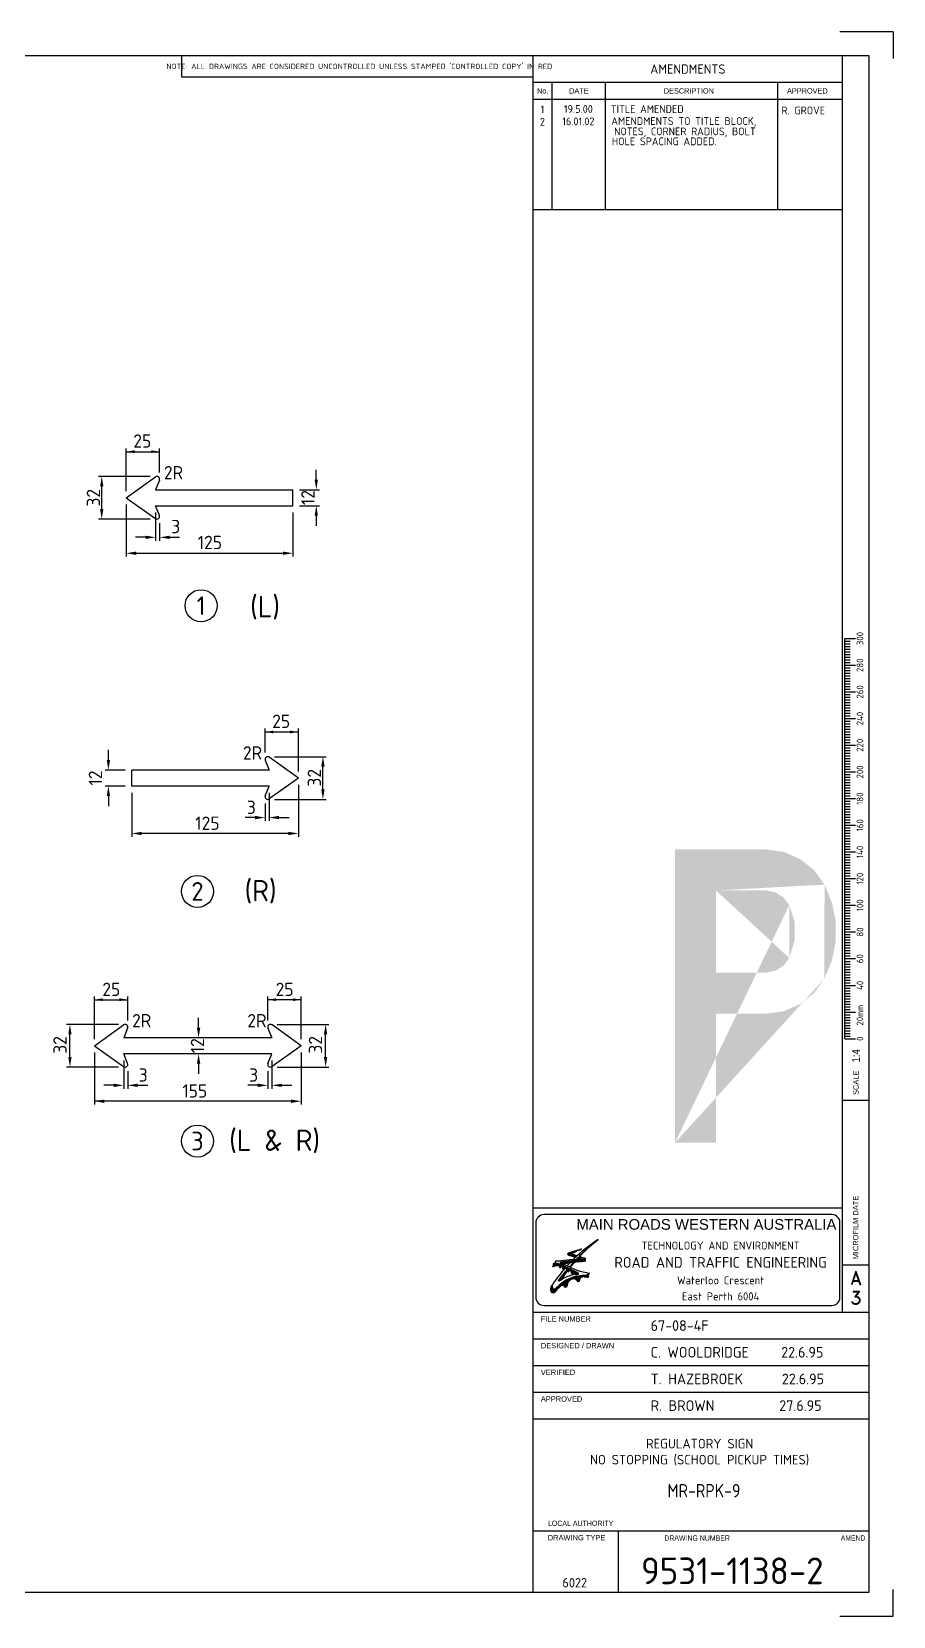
# Model space of a CAD drawing. Extents: x 0 to 1038, y -1303 to 297.
# Drawn here: x 258.5 to 420, y 0 to 297 of the extents above; entities that cross this region are included whole.
import ezdxf
from ezdxf.enums import TextEntityAlignment as Align

# ---------------------------------------------------------------- set-up
doc = ezdxf.new("R2010")
doc.units = 0
doc.linetypes.add('CENTERX2', pattern=[101.6, 63.5, -12.7, 12.7, -12.7])
doc.layers.get('0').update_dxf_attribs({"linetype": 'CONTINUOUS'})
for name, color, linetype in [('GREEN', 84, 'CONTINUOUS'), ('L18', 4, 'CONTINUOUS'), ('L25', 1, 'CONTINUOUS'), ('L35', 3, 'CONTINUOUS'), ('T25', 1, 'CONTINUOUS'), ('T35', 3, 'CONTINUOUS'), ('T50', 7, 'CONTINUOUS'), ('TBLK18', 4, 'CONTINUOUS'), ('TBLK25', 1, 'CONTINUOUS'), ('TBLK35', 3, 'CONTINUOUS'), ('TBLK50', 7, 'CONTINUOUS')]:
    doc.layers.add(name, color=color, linetype=linetype)
doc.styles.add('HELV', font='helv')
doc.styles.add('HELVL', font='helvl', dxfattribs={"width": 0.8})
doc.styles.add('ISO', font='iso3098b.shx')
doc.styles.add('ROMAND', font='romand')

# ---------------------------------------------------------------- blocks, each defined once
blk = doc.blocks.new('A3BBLK')
at = {"layer": 'TBLK25'}
for p, q in [((420, 297), (410, 297)), ((420, 297), (420, 292)), ((420, 0), (420, 5)), ((410, 0), (420, 0))]:
    blk.add_line(p, q, dxfattribs=at)
at = {"layer": 'TBLK50'}
for p, q in [((415.5, 292.5), (13, 292.5)), ((352.5, 4.5), (352.5, 292.5)), ((415.5, 4.5), (415.5, 292.5)), ((13, 4.5), (415.5, 4.5))]:
    blk.add_line(p, q, dxfattribs=at)
blk = doc.blocks.new('*X3')
at = {"color": 0}
for p, q in [((1636.03, 729.83), (1636.14, 729.83)), ((1636.55, 730.03), (1636.62, 730.03)), ((1637.06, 730.23), (1637.1, 730.23)), ((1637.57, 730.43), (1637.58, 730.43)), ((1639.98, 729.83), (1640, 729.83)), ((1640.2, 730.03), (1640.21, 730.03)), ((1640.42, 730.23), (1640.42, 730.23)), ((1640.64, 730.43), (1640.64, 730.43)), ((1640.85, 730.63), (1640.86, 730.63)), ((1641.07, 730.83), (1641.08, 730.83)), ((1641.29, 731.03), (1641.31, 731.03)), ((1641.51, 731.23), (1641.53, 731.23)), ((1641.73, 731.43), (1641.76, 731.43)), ((1641.96, 731.63), (1641.98, 731.63)), ((1642.18, 731.83), (1642.21, 731.83)), ((1642.41, 732.03), (1642.44, 732.03)), ((1642.64, 732.23), (1642.67, 732.23)), ((1642.87, 732.43), (1642.9, 732.43)), ((1643.1, 732.63), (1643.14, 732.63)), ((1643.34, 732.83), (1643.37, 732.83)), ((1643.57, 733.03), (1643.61, 733.03)), ((1643.81, 733.23), (1643.84, 733.23)), ((1644.05, 733.43), (1644.08, 733.43)), ((1644.29, 733.63), (1644.32, 733.63)), ((1644.53, 733.83), (1644.56, 733.83)), ((1644.77, 734.03), (1644.81, 734.03)), ((1645.02, 734.23), (1645.05, 734.23)), ((1645.27, 734.43), (1645.3, 734.43)), ((1645.52, 734.63), (1645.54, 734.63)), ((1645.77, 734.83), (1645.79, 734.83)), ((1646.02, 735.03), (1646.04, 735.03)), ((1646.28, 735.23), (1646.29, 735.23)), ((1646.54, 735.43), (1646.54, 735.43)), ((1622.49, 722.43), (1625.58, 722.43)), ((1622.6, 722.23), (1626.24, 722.23)), ((1622.61, 721.43), (1623.05, 721.43)), ((1622.66, 722.03), (1626.72, 722.03)), ((1622.66, 721.63), (1623.58, 721.63)), ((1622.68, 721.83), (1627.12, 721.83)), ((1625.9, 721.63), (1627.53, 721.63)), ((1625.9, 721.43), (1626.48, 721.43)), ((1626.31, 723.23), (1630.62, 723.23)), ((1626.37, 723.03), (1629.74, 723.03)), ((1626.7, 721.43), (1627.93, 721.43)), ((1626.83, 722.83), (1628.94, 722.83)), ((1627.28, 722.63), (1628.21, 722.63)), ((1627.64, 723.43), (1631.61, 723.43)), ((1627.74, 722.43), (1627.89, 722.43)), ((1628.99, 722.83), (1629.16, 722.83)), ((1628.99, 722.63), (1629.16, 722.63)), ((1629.23, 723.63), (1632.78, 723.63)), ((1630.1, 723.03), (1630.26, 723.03)), ((1630.1, 722.83), (1630.26, 722.83)), ((1630.29, 727.83), (1630.74, 727.83)), ((1630.33, 728.03), (1630.64, 728.03)), ((1630.38, 727.63), (1631.3, 727.63)), ((1630.69, 728.23), (1630.74, 728.23)), ((1630.83, 723.83), (1634.26, 723.83)), ((1630.85, 727.43), (1631.91, 727.43)), ((1631.21, 723.23), (1631.38, 723.23)), ((1631.21, 723.03), (1631.3, 723.03)), ((1631.45, 727.23), (1632.51, 727.23)), ((1631.71, 728.03), (1631.88, 728.03)), ((1631.76, 721.43), (1632.25, 721.43)), ((1631.93, 728.23), (1632.29, 728.23)), ((1631.93, 721.63), (1632.41, 721.63)), ((1632.04, 727.03), (1633.11, 727.03)), ((1632.11, 721.83), (1632.57, 721.83)), ((1632.29, 722.03), (1632.74, 722.03)), ((1632.42, 724.03), (1636.52, 724.03)), ((1632.44, 728.43), (1632.77, 728.43)), ((1632.47, 722.23), (1632.9, 722.23)), ((1632.64, 726.83), (1633.71, 726.83)), ((1632.65, 722.43), (1633.07, 722.43)), ((1632.83, 722.63), (1633.23, 722.63)), ((1632.96, 728.63), (1633.25, 728.63)), ((1633.01, 722.83), (1633.4, 722.83)), ((1633.2, 723.03), (1633.57, 723.03)), ((1633.24, 726.63), (1634.32, 726.63)), ((1633.38, 723.23), (1633.74, 723.23)), ((1633.47, 728.83), (1633.73, 728.83)), ((1633.57, 723.43), (1633.91, 723.43)), ((1633.75, 723.63), (1634.08, 723.63)), ((1633.83, 726.43), (1634.92, 726.43)), ((1633.98, 729.03), (1634.21, 729.03)), ((1634.02, 724.23), (1639.65, 724.23)), ((1634.43, 726.23), (1634.84, 726.23)), ((1634.49, 729.23), (1634.69, 729.23)), ((1634.58, 723.83), (1634.75, 723.83)), ((1634.58, 723.63), (1634.75, 723.63)), ((1635.01, 729.43), (1635.17, 729.43)), ((1635.08, 725.03), (1635.16, 725.03)), ((1635.27, 725.23), (1635.5, 725.23)), ((1635.46, 725.43), (1635.68, 725.43)), ((1635.52, 729.63), (1635.66, 729.63)), ((1635.61, 724.43), (1639.84, 724.43)), ((1635.66, 725.63), (1635.86, 725.63)), ((1635.71, 723.83), (1635.88, 723.83)), ((1635.85, 725.83), (1636.73, 725.83)), ((1636.05, 726.03), (1636.12, 726.03)), ((1636.27, 725.63), (1637.33, 725.63)), ((1636.65, 726.63), (1636.8, 726.63)), ((1636.85, 726.83), (1636.99, 726.83)), ((1636.85, 724.03), (1637.01, 724.03)), ((1636.85, 723.83), (1637.01, 723.83)), ((1636.88, 725.43), (1637.79, 725.43)), ((1637.05, 727.03), (1637.18, 727.03)), ((1637.2, 724.63), (1639.93, 724.63)), ((1637.25, 727.23), (1637.37, 727.23)), ((1637.46, 727.43), (1637.57, 727.43)), ((1637.66, 727.63), (1637.76, 727.63)), ((1637.87, 727.83), (1637.96, 727.83)), ((1637.98, 724.03), (1638.15, 724.03)), ((1637.98, 723.83), (1638.15, 723.83)), ((1638.07, 728.03), (1638.16, 728.03)), ((1638.28, 728.23), (1638.36, 728.23)), ((1638.49, 728.43), (1638.56, 728.43)), ((1638.7, 728.63), (1638.76, 728.63)), ((1638.8, 724.83), (1639.96, 724.83)), ((1638.91, 728.83), (1638.96, 728.83)), ((1639.12, 729.03), (1639.17, 729.03)), ((1639.34, 729.23), (1639.37, 729.23)), ((1639.55, 729.43), (1639.58, 729.43)), ((1639.61, 725.43), (1639.67, 725.43)), ((1639.61, 725.03), (1639.94, 725.03)), ((1639.68, 725.23), (1639.85, 725.23)), ((1639.77, 729.63), (1639.79, 729.63)), ((1622.34, 721.03), (1622.35, 721.03)), ((1622.51, 721.23), (1622.66, 721.23)), ((1625.46, 713.63), (1625.9, 713.63)), ((1625.6, 713.83), (1626.29, 713.83)), ((1625.75, 714.03), (1626.68, 714.03)), ((1625.9, 721.23), (1626.48, 721.23)), ((1625.9, 721.03), (1626.48, 721.03)), ((1625.9, 714.23), (1627.09, 714.23)), ((1625.95, 720.83), (1626.48, 720.83)), ((1626.05, 714.43), (1627.51, 714.43)), ((1626.2, 714.63), (1627.53, 714.63)), ((1626.35, 714.83), (1627.47, 714.83)), ((1626.45, 720.63), (1626.48, 720.63)), ((1626.5, 715.03), (1627.57, 715.03)), ((1626.65, 715.23), (1627.7, 715.23)), ((1626.81, 715.43), (1627.83, 715.43)), ((1626.96, 715.63), (1627.97, 715.63)), ((1627.11, 721.23), (1628.34, 721.23)), ((1627.12, 715.83), (1628.1, 715.83)), ((1627.27, 716.03), (1628.24, 716.03)), ((1627.43, 716.23), (1628.38, 716.23)), ((1627.52, 721.03), (1628.75, 721.03)), ((1627.53, 720.83), (1629.16, 720.83)), ((1627.53, 720.63), (1628.11, 720.63)), ((1627.53, 720.43), (1628.11, 720.43)), ((1627.53, 720.23), (1628.11, 720.23)), ((1627.59, 716.43), (1628.52, 716.43)), ((1627.68, 720.03), (1628.11, 720.03)), ((1627.74, 716.63), (1628.65, 716.63)), ((1627.9, 716.83), (1628.79, 716.83)), ((1628.06, 717.03), (1628.93, 717.03)), ((1628.09, 719.83), (1628.11, 719.83)), ((1628.11, 712.83), (1630.59, 712.83)), ((1628.22, 717.23), (1629.08, 717.23)), ((1628.34, 720.63), (1629.57, 720.63)), ((1628.38, 717.43), (1629.22, 717.43)), ((1628.42, 713.03), (1630.72, 713.03)), ((1628.54, 717.63), (1629.36, 717.63)), ((1628.71, 717.83), (1629.5, 717.83)), ((1628.74, 713.23), (1630.86, 713.23)), ((1628.75, 720.43), (1629.98, 720.43)), ((1628.87, 718.03), (1629.65, 718.03)), ((1629.03, 718.23), (1629.79, 718.23)), ((1629.08, 713.43), (1631.02, 713.43)), ((1629.16, 720.23), (1630.39, 720.23)), ((1629.2, 718.43), (1629.94, 718.43)), ((1629.36, 718.63), (1630.09, 718.63)), ((1629.44, 713.63), (1631.21, 713.63)), ((1629.53, 718.83), (1630.24, 718.83)), ((1629.57, 720.03), (1630.8, 720.03)), ((1629.69, 719.03), (1630.25, 719.03)), ((1629.81, 713.83), (1631.43, 713.83)), ((1629.86, 719.23), (1630.25, 719.23)), ((1629.98, 719.83), (1631.21, 719.83)), ((1630.03, 719.43), (1630.25, 719.43)), ((1630.19, 714.03), (1631.69, 714.03)), ((1630.2, 719.63), (1630.25, 719.63)), ((1630.34, 719.63), (1631.62, 719.63)), ((1630.34, 719.43), (1632.03, 719.43)), ((1630.34, 719.23), (1630.92, 719.23)), ((1630.34, 719.03), (1630.92, 719.03)), ((1630.34, 718.83), (1630.92, 718.83)), ((1630.54, 718.63), (1630.92, 718.63)), ((1630.6, 714.23), (1632.01, 714.23)), ((1631.04, 714.43), (1632.43, 714.43)), ((1631.21, 719.23), (1632.44, 719.23)), ((1631.39, 720.83), (1631.77, 720.83)), ((1631.4, 721.03), (1631.93, 721.03)), ((1631.5, 714.63), (1632.96, 714.63)), ((1631.58, 721.23), (1632.09, 721.23)), ((1631.6, 719.03), (1632.85, 719.03)), ((1631.95, 718.83), (1633.26, 718.83)), ((1632, 714.83), (1636.95, 714.83)), ((1632.19, 718.63), (1633.67, 718.63)), ((1632.19, 718.43), (1634.08, 718.43)), ((1632.19, 718.23), (1632.77, 718.23)), ((1632.19, 718.03), (1632.77, 718.03)), ((1632.19, 717.83), (1632.77, 717.83)), ((1632.28, 717.63), (1632.77, 717.63)), ((1632.53, 715.03), (1637.05, 715.03)), ((1632.55, 717.43), (1632.77, 717.43)), ((1632.87, 718.23), (1634.48, 718.23)), ((1633.12, 715.23), (1637.19, 715.23)), ((1633.14, 718.03), (1634.89, 718.03)), ((1633.39, 717.83), (1635.3, 717.83)), ((1633.62, 717.63), (1635.71, 717.63)), ((1633.77, 715.43), (1637.39, 715.43)), ((1633.85, 717.43), (1636.12, 717.43)), ((1634.06, 717.23), (1636.13, 717.23)), ((1634.18, 714.63), (1636.88, 714.63)), ((1634.26, 717.03), (1635.21, 717.03)), ((1634.51, 715.63), (1637.68, 715.63)), ((1634.63, 714.43), (1636.83, 714.43)), ((1634.91, 714.23), (1636.81, 714.23)), ((1635.12, 714.03), (1636.81, 714.03)), ((1635.28, 713.83), (1636.81, 713.83)), ((1635.38, 715.83), (1638.39, 715.83)), ((1635.4, 713.63), (1636.77, 713.63)), ((1635.49, 713.43), (1636.32, 713.43)), ((1635.56, 713.23), (1635.87, 713.23)), ((1636.5, 716.03), (1641.35, 716.03)), ((1638.42, 716.23), (1641.35, 716.23)), ((1639.15, 715.83), (1641.37, 715.83)), ((1640.58, 716.43), (1641.37, 716.43)), ((1640.74, 715.63), (1641.41, 715.63)), ((1640.82, 716.63), (1641.41, 716.63)), ((1641.06, 716.83), (1641.47, 716.83)), ((1641.3, 717.03), (1641.56, 717.03)), ((1641.54, 717.23), (1641.67, 717.23)), ((1641.78, 717.43), (1641.82, 717.43)), ((1621.11, 708.63), (1624.43, 708.63)), ((1621.12, 708.83), (1624.6, 708.83)), ((1621.12, 708.43), (1624.26, 708.43)), ((1621.14, 709.03), (1624.77, 709.03)), ((1621.15, 708.23), (1624.1, 708.23)), ((1621.17, 709.23), (1622.53, 709.23)), ((1621.21, 709.43), (1622.27, 709.43)), ((1621.21, 708.03), (1623.94, 708.03)), ((1621.25, 709.63), (1622.13, 709.63)), ((1621.31, 709.83), (1622.05, 709.83)), ((1621.32, 707.83), (1623.77, 707.83)), ((1621.37, 710.03), (1622, 710.03)), ((1621.45, 710.23), (1621.97, 710.23)), ((1621.49, 707.63), (1623.54, 707.63)), ((1621.54, 710.43), (1621.96, 710.43)), ((1621.64, 710.63), (1621.96, 710.63)), ((1621.75, 710.83), (1621.99, 710.83)), ((1621.75, 707.43), (1623.2, 707.43)), ((1621.88, 711.03), (1622.04, 711.03)), ((1622.03, 711.23), (1622.1, 711.23)), ((1622.18, 711.43), (1622.2, 711.43)), ((1622.32, 711.63), (1622.32, 711.63)), ((1623.81, 709.23), (1624.95, 709.23)), ((1624.09, 709.43), (1625.13, 709.43)), ((1624.29, 709.63), (1625.32, 709.63)), ((1624.48, 709.83), (1625.52, 709.83)), ((1624.67, 710.03), (1625.72, 710.03)), ((1624.87, 710.23), (1625.92, 710.23)), ((1625.08, 710.43), (1626.13, 710.43)), ((1625.29, 710.63), (1626.35, 710.63)), ((1625.51, 710.83), (1626.58, 710.83)), ((1625.74, 711.03), (1626.82, 711.03)), ((1625.97, 711.23), (1627.33, 711.23)), ((1626.21, 711.43), (1630.12, 711.43)), ((1626.45, 711.63), (1630.15, 711.63)), ((1626.71, 711.83), (1630.2, 711.83)), ((1626.97, 712.03), (1630.25, 712.03)), ((1627.24, 712.23), (1630.32, 712.23)), ((1627.52, 712.43), (1630.39, 712.43)), ((1627.7, 711.23), (1630.1, 711.23)), ((1627.81, 712.63), (1630.49, 712.63)), ((1628.22, 711.03), (1630.1, 711.03)), ((1628.45, 710.83), (1630.1, 710.83)), ((1628.59, 710.63), (1629.96, 710.63)), ((1628.69, 710.43), (1629.5, 710.43)), ((1628.74, 710.23), (1629.05, 710.23))]:
    blk.add_line(p, q, dxfattribs=at)
blk = doc.blocks.new('A3_IN_VTBLK')
at = {"layer": 'TBLK18'}
for p, q in [((359.14, 68.1), (361.54, 68.87)), ((356.46, 66.13), (356.22, 66.06)), ((357.22, 66.55), (356.6, 66.58)), ((357.76, 66.6), (357.35, 66.55)), ((357.58, 66.27), (358.15, 66.02)), ((362.14, 66.92), (357.6, 66.35)), ((359.92, 66.87), (357.76, 66.6)), ((358.15, 66.02), (358.8, 65.73)), ((358.51, 66.2), (358.51, 66.08)), ((358.51, 66.08), (358.57, 66.09)), ((358.57, 66.09), (358.57, 66.21)), ((358.89, 66.29), (358.89, 66.17)), ((358.95, 66.19), (358.95, 66.31)), ((359.14, 68.1), (359.04, 68.07)), ((359.04, 67.84), (360.51, 67.35)), ((360.62, 67.44), (359.14, 67.93)), ((359.23, 68.12), (359.23, 68.12)), ((359.28, 66.38), (359.28, 66.26)), ((359.34, 66.27), (359.34, 66.39)), ((359.45, 66.41), (359.58, 66.43)), ((359.92, 66.87), (360.03, 66.89)), ((360.03, 66.89), (360.63, 66.96)), ((360.22, 66.53), (360.35, 66.55)), ((360.46, 66.56), (360.46, 66.44)), ((360.52, 66.45), (360.52, 66.56)), ((360.73, 66.97), (361.41, 67.06)), ((360.86, 66.6), (360.86, 66.48)), ((360.92, 66.48), (360.92, 66.6)), ((361.18, 67.46), (362.16, 67.15)), ((361.26, 66.62), (361.26, 66.5)), ((361.31, 66.51), (361.31, 66.62)), ((361.65, 66.63), (361.65, 66.52)), ((361.71, 66.52), (361.71, 66.64)), ((356.17, 62.28), (356.1, 62.17))]:
    blk.add_line(p, q, dxfattribs=at)
at = {"layer": 'TBLK18', "color": 1}
for p, q in [((357.42, 65.8), (357.42, 65.5)), ((357.63, 65.42), (357.63, 65.74)), ((357.63, 65.42), (357.85, 65.64)), ((357.78, 65.67), (357.99, 65.56)), ((360.99, 64.31), (357.81, 65.87)), ((357.99, 65.56), (357.99, 65.24)), ((358.2, 65.46), (358.98, 65.08)), ((358.2, 65.14), (358.2, 65.46)), ((358.2, 65.14), (358.41, 65.36)), ((358.52, 65.3), (358.44, 65.34)), ((358.8, 65.73), (358.88, 65.7)), ((358.88, 65.7), (359.31, 65.51)), ((359.31, 65.51), (359.44, 65.45)), ((359.44, 65.45), (360.14, 65.15)), ((357.99, 65.24), (358.2, 65.14)), ((358.98, 65.08), (358.98, 64.76)), ((358.98, 64.76), (359.18, 64.66)), ((359.18, 64.98), (359.35, 64.9)), ((359.18, 64.66), (359.18, 64.98)), ((359.18, 64.66), (359.4, 64.88)), ((359.63, 64.74), (359.63, 64.4)), ((359.71, 63.26), (359.82, 63.3)), ((359.83, 64.24), (359.83, 64.61)), ((359.83, 64.24), (360.04, 64.45)), ((360.14, 65.15), (361.01, 64.78)), ((360.82, 62.79), (361.24, 62.98)), ((360.82, 62.79), (360.82, 62.8)), ((361.24, 62.98), (361.24, 63.16)), ((361.54, 64.62), (362.21, 64.48)), ((362.21, 64.48), (363.03, 64.34)), ((363.03, 64.34), (362.49, 63.89)), ((362.49, 63.89), (362.87, 63.61)), ((358.43, 61.74), (358.9, 61.95))]:
    blk.add_line(p, q, dxfattribs=at)
at = {"layer": 'TBLK18'}
blk.add_lwpolyline([(359.53, 67.99), (359.47, 68.01, -0.656152), (359.46, 68.06), (361.54, 68.87), (359.53, 68.03, 0.705507), (359.53, 67.99, 0.705507)], format="xyb", dxfattribs=at)
for points in [[(364.7, 70.64, 0.029777), (361.14, 67.48), (361.18, 67.46, -0.039795)], [(360.73, 66.97), (360.63, 66.96, -0.003144), (360.98, 67.32), (361.56, 67.13, -1.035463), (361.55, 67.07), (361.41, 67.06), (360.95, 67.21, 0.002708)]]:
    blk.add_lwpolyline(points, format="xyb", close=True, dxfattribs=at)
blk.add_lwpolyline([(359.53, 67.99), (360.78, 67.59)], dxfattribs=at)
at = {"layer": 'TBLK18', "color": 1}
blk.add_lwpolyline([(358.1, 63.31, 0.016763), (357.33, 62.93, -0.801535), (357.28, 62.99, -0.016783), (358.95, 65.1), (358.95, 64.8, 0.014021), (357.99, 63.43, 0.753514)], format="xyb", close=True, dxfattribs=at)
at = {"layer": 'TBLK18'}
for centre, radius, start, end in [((381.57, 44.92), 30.76, 123.2655, 132.5321), ((355.92, 65.84), 0.376, 304.533, 36.3406), ((356.93, 61.07), 5.04, 91.3059, 97.9881), ((356.35, 66.54), 0.427, 285.3147, 293.8768), ((356.35, 66.54), 0.427, 293.8768, 310.1577), ((356.53, 66.22), 0.361, 78.6893, 79.0743), ((356.54, 66.42), 0.168, 6.2219, 70.3805), ((356.43, 66.45), 0.303, 310.1577, 329.0642), ((356.51, 66.4), 0.21, 329.0642, 353.4443), ((356.6, 66.39), 0.115, 353.4443, 23.8768), ((356.85, 64.09), 2.02, 61.535, 92.6416), ((357.26, 67.27), 0.727, 267.1716, 277.3645), ((357.6, 66.31), 0.0436, 97.1496, 246.3427), ((358.16, 66.06), 0.0436, 106.1619, 246.3427), ((361.92, 53.09), 13.54, 104.606, 106.1619), ((361.92, 53.09), 13.54, 102.922, 104.3518), ((381.57, 44.92), 30.76, 135.6297, 137.5175), ((361.92, 53.09), 13.43, 102.7813, 103.036), ((361.92, 53.09), 13.54, 101.2382, 102.6696), ((359.08, 67.95), 0.116, 107.7741, 251.6339), ((359.17, 68.02), 0.0873, 107.7741, 251.6339), ((361.92, 53.09), 13.43, 101.0838, 101.3369), ((389.49, 39.18), 40.05, 136.9449, 138.906), ((361.92, 53.09), 13.54, 100.5243, 100.9874), ((382.89, 46.98), 29.85, 139.0463, 141.7717), ((361.92, 53.09), 13.54, 97.2048, 99.9556), ((381.57, 44.92), 30.76, 133.1932, 134.4375), ((361.92, 53.09), 13.54, 96.1874, 96.6686), ((361.92, 53.09), 13.43, 95.9915, 96.2413), ((381.57, 44.92), 30.76, 132.936, 133.1932), ((361.92, 53.09), 13.54, 94.504, 95.9399), ((361.92, 53.09), 13.43, 94.2941, 94.5432), ((361.92, 53.09), 13.54, 92.8208, 94.2572), ((361.92, 53.09), 13.43, 92.5967, 92.8452), ((361.92, 53.09), 13.54, 91.1376, 92.5743), ((361.92, 53.09), 13.43, 90.8991, 91.1475), ((361.92, 53.09), 13.54, 89.3315, 90.8914), ((362.08, 66.9), 0.262, 269.3315, 72.3102), ((362.13, 67.04), 0.116, 277.1221, 73.4601)]:
    blk.add_arc(centre, radius, start, end, dxfattribs=at)
at = {"layer": 'TBLK18', "color": 1}
for centre, radius, start, end in [((357.07, 64.3), 1.54, 76.5648, 127.1666), ((357.07, 64.3), 1.25, 63.3138, 73.3617), ((357.07, 64.3), 1.54, 62.4129, 68.6309), ((381.57, 44.92), 30.76, 138.5176, 145.6575), ((362.23, 56.52), 7.38, 88.041, 137.1729), ((363.37, 51.77), 12.69, 103.4743, 114.5468), ((360.2, 62.04), 1.31, 111.828, 184.1285), ((357.56, 61.42), 3.92, 58.1205, 62.8179), ((359.98, 62.31), 0.966, 29.6609, 113.1292), ((357.56, 61.42), 3.63, 51.193, 55.2135), ((360.11, 62.63), 0.727, 12.9802, 113.4725), ((357.56, 61.42), 3.92, 43.2503, 54.5397), ((363.37, 51.77), 12.69, 100.8223, 103.474), ((360.98, 64.27), 0.0436, 280.8223, 63.9633), ((362.13, 67.47), 2.91, 247.2562, 258.1765), ((361.83, 63.16), 0.582, 92.3612, 180), ((361.93, 60.43), 3.32, 73.4161, 92.1882), ((363.54, 63.85), 0.708, 136.3055, 200.0702), ((357.31, 61.19), 1.56, 140.9414, 180.2006), ((356.19, 61.19), 0.436, 180.2006, 263.2509), ((356.77, 61.86), 0.727, 145.6575, 202.0824), ((356.37, 61.7), 0.291, 202.0824, 237.3085), ((356.21, 61.4), 0.655, 263.2509, 321.6521), ((356.47, 61.86), 0.48, 237.3085, 317.1729), ((362.36, 56.65), 7.12, 130.8439, 142.3441), ((357.93, 61.48), 0.559, 27.2487, 133.7365), ((357.99, 61.7), 0.436, 4.8804, 130.8439)]:
    blk.add_arc(centre, radius, start, end, dxfattribs=at)
at = {"layer": 'TBLK35'}
for p, q in [((286.67, 288.5), (286.67, 292.5)), ((410.5, 57), (410.5, 292.5)), ((352.5, 288.5), (286.67, 288.5)), ((410.5, 96.75), (415.5, 96.75)), ((410.5, 65.87), (415.5, 65.87)), ((352.5, 57), (415.5, 57)), ((352.5, 52), (415.5, 52)), ((352.5, 47), (415.5, 47)), ((352.5, 42), (415.5, 42)), ((352.5, 37), (415.5, 37)), ((352.5, 16), (415.5, 16)), ((368.5, 4.5), (368.5, 16))]:
    blk.add_line(p, q, dxfattribs=at)
at = {"layer": 'TBLK50', "color": 3}
blk.add_line((352.5, 76.57), (410.5, 76.57), dxfattribs=at)
at = {"layer": 'TBLK50'}
blk.add_lwpolyline([(408.5, 75.28), (354.49, 75.28, 0.414214), (352.99, 73.78), (352.99, 59.78, 0.414214), (354.49, 58.28), (408.5, 58.28, 0.414214), (410, 59.78), (410, 73.78, 0.414214)], format="xyb", close=True, dxfattribs=at)
blk.add_blockref('A3BBLK', (0, 0))
at = {"layer": 'TBLK18', "xscale": 0.35, "yscale": 0.35, "zscale": 0.35}
blk.add_blockref('*X3', (-211.64, -186.89), dxfattribs=at)
at = {"color": 4, "style": 'ISO'}
for tag, p in [('MR_DIRECTORATE', (387.63, 68.74)), ('STREET_NAME', (387.63, 62.22)), ('SUBURB_&_POSTCODE', (387.63, 59.22))]:
    blk.add_attdef(tag, text='', height=1.5, dxfattribs=at).set_placement(p, align=Align.CENTER)
at = {"color": 1, "style": 'ISO'}
blk.add_attdef('MR_BRANCH', text='', height=2, dxfattribs=at).set_placement((387.63, 65.34), align=Align.CENTER)
for tag, p in [('FILE_NUMBER', (374.52, 53.49)), ('DESIGNED_/_DRAWN', (374.52, 48.49)), ('VERIFIED', (374.52, 43.49)), ('APPROVED', (374.52, 38.49))]:
    blk.add_attdef(tag, p, '', height=2, dxfattribs=at)
at = {"layer": 'T25', "style": 'ISO'}
blk.add_attdef('LOCAL_AUTHORITY', (370.48, 16.73), '', height=1.25, dxfattribs=at)
at = {"layer": 'TBLK18', "style": 'ISO'}
blk.add_text("NOTE: ALL DRAWINGS ARE CONSIDERED UNCONTROLLED UNLESS STAMPED 'CONTROLLED COPY' IN RED", height=1, dxfattribs=at).set_placement((319.92, 290), align=Align.CENTER)
at = {"layer": 'TBLK18', "style": 'HELVL', "width": 0.8}
for s, p in [('SCALE', (413.5, 97.7)), ('MICROFILM DATE', (413.44, 66.89))]:
    blk.add_text(s, height=1, rotation=90, dxfattribs=at).set_placement(p)
at = {"layer": 'TBLK18', "style": 'HELVL'}
for s, p in [('FILE NUMBER', (353.94, 55.24)), ('DESIGNED / DRAWN', (353.94, 50.24)), ('VERIFIED', (353.94, 45.24)), ('APPROVED', (353.94, 40.24)), ('DRAWING TYPE', (355.24, 14.24))]:
    blk.add_text(s, height=1, dxfattribs=at).set_placement(p)
for s, width, p, p2 in [('LOCAL AUTHORITY', 0.847016, (355.27, 16.93), (367.52, 16.93)), ('DRAWING NUMBER', 0.880886, (377.08, 14.17), (389.38, 14.17)), ('AMEND.', 0.926535, (410.16, 14.18), (415.09, 14.18))]:
    blk.add_text(s, height=1, dxfattribs=dict(at, width=width)).set_placement(p, p2, align=Align.FIT)
at = {"layer": 'TBLK25', "color": 1, "style": 'HELV'}
blk.add_text('MAIN ROADS WESTERN AUSTRALIA', height=2, dxfattribs=at).set_placement((409.34, 72.45), align=Align.RIGHT)
at = {"layer": 'TBLK25', "style": 'ISO'}
for tag, p in [('ROAD_SECTION', (384.5, 29.16)), ('SLK', (384.5, 26.11)), ('CHAINAGE', (384.5, 19.21)), ('DRG_TYPE_03', (360.51, 11.5)), ('DRG_TYPE_02', (360.51, 8.36)), ('DRG_TYPE_01', (360.3, 5.42))]:
    blk.add_attdef(tag, text='', height=1.75, dxfattribs=at).set_placement(p, align=Align.CENTER)
at = {"layer": 'TBLK35', "style": 'ROMAND'}
for s, p in [('A', (413, 62.21)), ('3', (413, 58.46))]:
    blk.add_text(s, height=2.5, dxfattribs=at).set_placement(p, align=Align.CENTER)
at = {"layer": 'TBLK35', "style": 'ISO', "width": 0.9}
for tag, p in [('ROAD_PROJECT&NUMBER', (384.5, 32.23)), ('DRAWING_DESCRIPTION', (384.5, 22.29))]:
    blk.add_attdef(tag, text='', height=2.5, dxfattribs=at).set_placement(p, align=Align.CENTER)
at = {"layer": 'TBLK50', "style": 'ISO'}
blk.add_attdef('DRG_NUMBER', (372.72, 6.02), '', height=5, dxfattribs=at)
blk = doc.blocks.new('A25')
at = {"color": 1, "linetype": 'ByBlock'}
blk.add_solid([(2.5, 0.42), (2.5, -0.42), (0, 0)], dxfattribs=at)
blk = doc.blocks.new('SCA4_3')
at = {"layer": 'L18'}
for p, q in [((-4.6, 86.51), (-2.6, 86.51)), ((-4.6, 11.51), (-4.6, 86.51)), ((-4.6, 86.01), (-3.6, 86.01)), ((-4.6, 85.51), (-3.6, 85.51)), ((-4.6, 85.01), (-3.6, 85.01)), ((-4.6, 84.51), (-3.6, 84.51)), ((-4.6, 84.01), (-3.6, 84.01)), ((-4.6, 83.51), (-3.6, 83.51)), ((-4.6, 83.01), (-3.6, 83.01)), ((-4.6, 82.51), (-3.6, 82.51)), ((-4.6, 82.01), (-3.6, 82.01)), ((-4.6, 81.51), (-2.6, 81.51)), ((-4.6, 81.01), (-3.6, 81.01)), ((-4.6, 80.51), (-3.6, 80.51)), ((-4.6, 80.01), (-3.6, 80.01)), ((-4.6, 79.51), (-3.6, 79.51)), ((-4.6, 79.01), (-3.6, 79.01)), ((-4.6, 78.51), (-3.6, 78.51)), ((-4.6, 78.01), (-3.6, 78.01)), ((-4.6, 77.51), (-3.6, 77.51)), ((-4.6, 77.01), (-3.6, 77.01)), ((-4.6, 76.51), (-2.6, 76.51)), ((-4.6, 76.01), (-3.6, 76.01)), ((-4.6, 75.51), (-3.6, 75.51)), ((-4.6, 75.01), (-3.6, 75.01)), ((-4.6, 74.51), (-3.6, 74.51)), ((-4.6, 74.01), (-3.6, 74.01)), ((-4.6, 73.51), (-3.6, 73.51)), ((-4.6, 73.01), (-3.6, 73.01)), ((-4.6, 72.51), (-3.6, 72.51)), ((-4.6, 72.01), (-3.6, 72.01)), ((-4.6, 71.51), (-2.6, 71.51)), ((-4.6, 71.01), (-3.6, 71.01)), ((-4.6, 70.51), (-3.6, 70.51)), ((-4.6, 70.01), (-3.6, 70.01)), ((-4.6, 69.51), (-3.6, 69.51)), ((-4.6, 69.01), (-3.6, 69.01)), ((-4.6, 68.51), (-3.6, 68.51)), ((-4.6, 68.01), (-3.6, 68.01)), ((-4.6, 67.51), (-3.6, 67.51)), ((-4.6, 67.01), (-3.6, 67.01)), ((-4.6, 66.51), (-2.6, 66.51)), ((-4.6, 66.01), (-3.6, 66.01)), ((-4.6, 65.51), (-3.6, 65.51)), ((-4.6, 65.01), (-3.6, 65.01)), ((-4.6, 64.51), (-3.6, 64.51)), ((-4.6, 64.01), (-3.6, 64.01)), ((-4.6, 63.51), (-3.6, 63.51)), ((-4.6, 63.01), (-3.6, 63.01)), ((-4.6, 62.51), (-3.6, 62.51)), ((-4.6, 62.01), (-3.6, 62.01)), ((-4.6, 61.51), (-2.6, 61.51)), ((-4.6, 61.01), (-3.6, 61.01)), ((-4.6, 60.51), (-3.6, 60.51)), ((-4.6, 60.01), (-3.6, 60.01)), ((-4.6, 59.51), (-3.6, 59.51)), ((-4.6, 59.01), (-3.6, 59.01)), ((-4.6, 58.51), (-3.6, 58.51)), ((-4.6, 58.01), (-3.6, 58.01)), ((-4.6, 57.51), (-3.6, 57.51)), ((-4.6, 57.01), (-3.6, 57.01)), ((-4.6, 56.51), (-2.6, 56.51)), ((-4.6, 56.01), (-3.6, 56.01)), ((-4.6, 55.51), (-3.6, 55.51)), ((-4.6, 55.01), (-3.6, 55.01)), ((-4.6, 54.51), (-3.6, 54.51)), ((-4.6, 54.01), (-3.6, 54.01)), ((-4.6, 53.51), (-3.6, 53.51)), ((-4.6, 53.01), (-3.6, 53.01)), ((-4.6, 52.51), (-3.6, 52.51)), ((-4.6, 52.01), (-3.6, 52.01)), ((-4.6, 51.51), (-2.6, 51.51)), ((-4.6, 51.01), (-3.6, 51.01)), ((-4.6, 50.51), (-3.6, 50.51)), ((-4.6, 50.01), (-3.6, 50.01)), ((-4.6, 49.51), (-3.6, 49.51)), ((-4.6, 49.01), (-3.6, 49.01)), ((-4.6, 48.51), (-3.6, 48.51)), ((-4.6, 48.01), (-3.6, 48.01)), ((-4.6, 47.51), (-3.6, 47.51)), ((-4.6, 47.01), (-3.6, 47.01)), ((-4.6, 46.51), (-2.6, 46.51)), ((-4.6, 46.01), (-3.6, 46.01)), ((-4.6, 45.51), (-3.6, 45.51)), ((-4.6, 45.01), (-3.6, 45.01)), ((-4.6, 44.51), (-3.6, 44.51)), ((-4.6, 44.01), (-3.6, 44.01)), ((-4.6, 43.51), (-3.6, 43.51)), ((-4.6, 43.01), (-3.6, 43.01)), ((-4.6, 42.51), (-3.6, 42.51)), ((-4.6, 42.01), (-3.6, 42.01)), ((-4.6, 41.51), (-2.6, 41.51)), ((-4.6, 41.01), (-3.6, 41.01)), ((-4.6, 40.51), (-3.6, 40.51)), ((-4.6, 40.01), (-3.6, 40.01)), ((-4.6, 39.51), (-3.6, 39.51)), ((-4.6, 39.01), (-3.6, 39.01)), ((-4.6, 38.51), (-3.6, 38.51)), ((-4.6, 38.01), (-3.6, 38.01)), ((-4.6, 37.51), (-3.6, 37.51)), ((-4.6, 37.01), (-3.6, 37.01)), ((-4.6, 36.51), (-2.6, 36.51)), ((-4.6, 36.01), (-3.6, 36.01)), ((-4.6, 35.51), (-3.6, 35.51)), ((-4.6, 35.01), (-3.6, 35.01)), ((-4.6, 34.51), (-3.6, 34.51)), ((-4.6, 34.01), (-3.6, 34.01)), ((-4.6, 33.51), (-3.6, 33.51)), ((-4.6, 33.01), (-3.6, 33.01)), ((-4.6, 32.51), (-3.6, 32.51)), ((-4.6, 32.01), (-3.6, 32.01)), ((-4.6, 31.51), (-2.6, 31.51)), ((-4.6, 31.01), (-3.6, 31.01)), ((-4.6, 30.51), (-3.6, 30.51)), ((-4.6, 30.01), (-3.6, 30.01)), ((-4.6, 29.51), (-3.6, 29.51)), ((-4.6, 29.01), (-3.6, 29.01)), ((-4.6, 28.51), (-3.6, 28.51)), ((-4.6, 28.01), (-3.6, 28.01)), ((-4.6, 27.51), (-3.6, 27.51)), ((-4.6, 27.01), (-3.6, 27.01)), ((-4.6, 26.51), (-2.6, 26.51)), ((-4.6, 26.01), (-3.6, 26.01)), ((-4.6, 25.51), (-3.6, 25.51)), ((-4.6, 25.01), (-3.6, 25.01)), ((-4.6, 24.51), (-3.6, 24.51)), ((-4.6, 24.01), (-3.6, 24.01)), ((-4.6, 23.51), (-3.6, 23.51)), ((-4.6, 23.01), (-3.6, 23.01)), ((-4.6, 22.51), (-3.6, 22.51)), ((-4.6, 22.01), (-3.6, 22.01)), ((-4.6, 21.51), (-2.6, 21.51)), ((-4.6, 21.01), (-3.6, 21.01)), ((-4.6, 20.51), (-3.6, 20.51)), ((-4.6, 20.01), (-3.6, 20.01)), ((-4.6, 19.51), (-3.6, 19.51)), ((-4.6, 19.01), (-3.6, 19.01)), ((-4.6, 18.51), (-3.6, 18.51)), ((-4.6, 18.01), (-3.6, 18.01)), ((-4.6, 17.51), (-3.6, 17.51)), ((-4.6, 17.01), (-3.6, 17.01)), ((-4.6, 16.51), (-2.6, 16.51)), ((-4.6, 16.01), (-3.6, 16.01)), ((-4.6, 15.51), (-3.6, 15.51)), ((-4.6, 15.01), (-3.6, 15.01)), ((-4.6, 14.51), (-3.6, 14.51)), ((-4.6, 14.01), (-3.6, 14.01)), ((-4.6, 13.51), (-3.6, 13.51)), ((-4.6, 13.01), (-3.6, 13.01)), ((-4.6, 12.51), (-3.6, 12.51)), ((-4.6, 12.01), (-3.6, 12.01)), ((-4.6, 11.51), (-2.6, 11.51))]:
    blk.add_line(p, q, dxfattribs=at)
at = {"layer": 'L18', "style": 'ISO'}
for s, p in [('300', (-1.13, 86.51)), ('280', (-1.13, 81.51)), ('260', (-1.13, 76.51)), ('240', (-1.13, 71.51)), ('220', (-1.13, 66.51)), ('200', (-1.13, 61.51)), ('180', (-1.13, 56.51)), ('160', (-1.13, 51.51)), ('140', (-1.13, 46.51)), ('120', (-1.13, 41.51)), ('100', (-1.13, 36.51)), ('80', (-1.13, 31.51)), ('60', (-1.13, 26.51)), ('40', (-1.13, 21.51)), ('0', (-1.13, 11.51))]:
    blk.add_text(s, height=1.25, rotation=90, dxfattribs=at).set_placement(p, align=Align.CENTER)
blk.add_text('20mm', height=1.25, rotation=90, dxfattribs=at).set_placement((-1.13, 13.97))
at = {"layer": 'L18', "style": 'HELV', "width": 0.85}
blk.add_text('1:4', height=1.5, rotation=90, dxfattribs=at).set_placement((-1.75, 9.54), align=Align.RIGHT)

msp = doc.modelspace()

# ---------------------------------------------------------------- hatches: boundary and pattern name
at = {"layer": 'GREEN'}
h = msp.add_hatch(color=256, dxfattribs=at)
h.paths.add_polyline_path([(396.13, 136.05), (396.1, 136.05)], flags=16)
edge = h.paths.add_edge_path(flags=17)
edge.add_line((386.77, 120.63), (386.77, 136.05))
edge.add_line((386.77, 136.05), (396.13, 136.05))
edge.add_line((397.88, 135.69), (396.13, 136.05))
edge.add_line((397.88, 135.69), (399.43, 134.73))
edge.add_line((399.43, 134.73), (400.51, 133.29))
edge.add_line((400.51, 133.29), (401.52, 130.04))
edge.add_line((401.52, 130.04), (401.52, 126.64))
edge.add_line((401.52, 126.64), (400.51, 123.39))
edge.add_line((400.51, 123.39), (399.43, 121.95))
edge.add_line((399.43, 121.95), (397.88, 120.99))
edge.add_line((397.88, 120.99), (396.13, 120.63))
edge.add_line((396.13, 120.63), (386.77, 120.63))
h.paths.add_polyline_path([(396.1, 143.73), (396.13, 143.73)], flags=16)
edge = h.paths.add_edge_path()
edge.add_line((386.77, 88.75), (379.09, 88.75))
edge.add_line((379.09, 88.75), (379.09, 143.73))
edge.add_line((379.09, 143.73), (396.13, 143.73))
edge.add_line((399.43, 143.29), (396.13, 143.73))
edge.add_line((399.43, 143.29), (402.52, 141.95))
edge.add_line((402.52, 141.95), (405.15, 139.86))
edge.add_line((405.15, 139.86), (407.11, 137.13))
edge.add_line((407.11, 137.13), (408.5, 133.75))
edge.add_line((408.5, 133.75), (409.22, 130.17))
edge.add_line((409.22, 130.17), (409.22, 126.51))
edge.add_line((409.22, 126.51), (408.5, 122.93))
edge.add_line((408.5, 122.93), (407.11, 119.55))
edge.add_line((407.11, 119.55), (405.15, 116.82))
edge.add_line((405.15, 116.82), (402.52, 114.73))
edge.add_line((402.52, 114.73), (399.43, 113.39))
edge.add_line((399.43, 113.39), (396.13, 112.95))
edge.add_line((396.13, 112.95), (386.77, 112.95))
edge.add_line((386.77, 112.95), (386.77, 88.75))
edge = h.paths.add_edge_path()
edge.add_line((386.77, 136.05), (386.75, 136.05))
edge.add_line((400.51, 123.39), (400.49, 123.39))
edge.add_line((400.51, 133.29), (400.49, 133.29))
edge.add_line((379.09, 88.75), (379.07, 88.75))
edge.add_line((407.11, 119.55), (407.08, 119.55))
edge.add_line((407.11, 137.13), (407.08, 137.13))
h = msp.add_hatch(color=256, dxfattribs=at)
h.paths.add_polyline_path([(396.13, 136.05), (396.1, 136.05)], flags=16)
edge = h.paths.add_edge_path(flags=17)
edge.add_line((386.77, 120.63), (386.77, 136.05))
edge.add_line((386.77, 136.05), (396.13, 136.05))
edge.add_line((397.88, 135.69), (396.13, 136.05))
edge.add_line((397.88, 135.69), (399.43, 134.73))
edge.add_line((399.43, 134.73), (400.51, 133.29))
edge.add_line((400.51, 133.29), (401.52, 130.04))
edge.add_line((401.52, 130.04), (401.52, 126.64))
edge.add_line((401.52, 126.64), (400.51, 123.39))
edge.add_line((400.51, 123.39), (399.43, 121.95))
edge.add_line((399.43, 121.95), (397.88, 120.99))
edge.add_line((397.88, 120.99), (396.13, 120.63))
edge.add_line((396.13, 120.63), (386.77, 120.63))
h.paths.add_polyline_path([(396.1, 143.73), (396.13, 143.73)], flags=16)
edge = h.paths.add_edge_path()
edge.add_line((386.77, 88.75), (379.09, 88.75))
edge.add_line((379.09, 88.75), (379.09, 143.73))
edge.add_line((379.09, 143.73), (396.13, 143.73))
edge.add_line((399.43, 143.29), (396.13, 143.73))
edge.add_line((399.43, 143.29), (402.52, 141.95))
edge.add_line((402.52, 141.95), (405.15, 139.86))
edge.add_line((405.15, 139.86), (407.11, 137.13))
edge.add_line((407.11, 137.13), (408.5, 133.75))
edge.add_line((408.5, 133.75), (409.22, 130.17))
edge.add_line((409.22, 130.17), (409.22, 126.51))
edge.add_line((409.22, 126.51), (408.5, 122.93))
edge.add_line((408.5, 122.93), (407.11, 119.55))
edge.add_line((407.11, 119.55), (405.15, 116.82))
edge.add_line((405.15, 116.82), (402.52, 114.73))
edge.add_line((402.52, 114.73), (399.43, 113.39))
edge.add_line((399.43, 113.39), (396.13, 112.95))
edge.add_line((396.13, 112.95), (386.77, 112.95))
edge.add_line((386.77, 112.95), (386.77, 88.75))
edge = h.paths.add_edge_path()
edge.add_line((386.77, 136.05), (386.75, 136.05))
edge.add_line((400.51, 123.39), (400.49, 123.39))
edge.add_line((400.51, 133.29), (400.49, 133.29))
edge.add_line((379.09, 88.75), (379.07, 88.75))
edge.add_line((407.11, 119.55), (407.08, 119.55))
edge.add_line((407.11, 137.13), (407.08, 137.13))

# ---------------------------------------------------------------- linework, layer by layer
at = {"layer": 'L35'}
for p, q in [((276.23, 209.65), (281.69, 213.55)), ((282.44, 212.96), (281.73, 211.15)), ((281.73, 211.15), (307.48, 211.15)), ((307.48, 208.15), (307.48, 211.15)), ((276.23, 209.65), (281.69, 205.74)), ((281.73, 208.15), (307.48, 208.15)), ((282.44, 206.33), (281.73, 208.15)), ((302.3, 160.44), (303.01, 158.62)), ((308.51, 157.12), (303.05, 161.03)), ((303.01, 158.62), (277.26, 158.62)), ((277.26, 155.62), (277.26, 158.62)), ((303.01, 155.62), (277.26, 155.62)), ((302.3, 153.81), (303.01, 155.62)), ((308.51, 157.12), (303.05, 153.22)), ((270.27, 106.94), (275.72, 110.84)), ((276.48, 110.25), (275.77, 108.44)), ((302.8, 110.25), (303.52, 108.44)), ((309.02, 106.94), (303.56, 110.84)), ((270.27, 106.94), (275.72, 103.03)), ((303.52, 108.44), (275.77, 108.44)), ((309.02, 106.94), (303.56, 103.03)), ((276.48, 103.62), (275.77, 105.44)), ((303.52, 105.44), (275.77, 105.44)), ((302.8, 103.62), (303.52, 105.44))]:
    msp.add_line(p, q, dxfattribs=at)
for centre in [(290.26, 189.41), (289.58, 135.87), (289.58, 89.08)]:
    msp.add_circle(centre, 3, dxfattribs=at)
for centre, start, end in [((281.98, 213.15), 338.5117, 125.5884), ((281.98, 206.15), 234.4116, 21.4883), ((302.76, 160.62), 54.4116, 201.4883), ((302.76, 153.62), 158.5117, 305.5884), ((276.02, 110.44), 338.5117, 125.5884), ((303.27, 110.44), 54.4116, 201.4883), ((276.02, 103.44), 234.4116, 21.4883), ((303.27, 103.44), 158.5117, 305.5884)]:
    msp.add_arc(centre, 0.5, start, end, dxfattribs=at)
at = {"layer": 'T25'}
for p, q in [((276.23, 210.9), (276.23, 218.9)), ((276.23, 218.28), (282.48, 218.28)), ((282.48, 214.4), (282.48, 218.9)), ((311.85, 213.02), (311.85, 214.9)), ((280.73, 213.65), (271.02, 213.65)), ((271.64, 207.52), (271.64, 211.77)), ((308.73, 211.15), (312.48, 211.15)), ((276.23, 208.4), (276.23, 198.62)), ((308.73, 208.15), (312.48, 208.15)), ((280.73, 205.65), (271.02, 205.65)), ((281.73, 206.9), (281.73, 201.6)), ((307.48, 206.9), (307.48, 198.62)), ((311.85, 206.27), (311.85, 204.4)), ((279.85, 202.23), (277.98, 202.23)), ((282.48, 204.9), (282.48, 201.6)), ((284.35, 202.23), (286.23, 202.23)), ((278.1, 199.25), (305.6, 199.25)), ((302.26, 161.87), (302.26, 166.38)), ((308.51, 158.37), (308.51, 166.38)), ((302.26, 165.75), (308.51, 165.75)), ((272.89, 160.5), (272.89, 162.37)), ((304.01, 161.12), (313.72, 161.12)), ((276.01, 158.62), (272.26, 158.62)), ((313.1, 155), (313.1, 159.25)), ((276.01, 155.62), (272.26, 155.62)), ((308.51, 155.87), (308.51, 146.1)), ((272.89, 153.75), (272.89, 151.87)), ((277.26, 154.37), (277.26, 146.1)), ((302.26, 152.37), (302.26, 149.08)), ((303.01, 154.37), (303.01, 149.08)), ((304.01, 153.12), (313.72, 153.12)), ((300.39, 149.71), (298.51, 149.71)), ((304.89, 149.71), (306.76, 149.71)), ((306.64, 146.72), (279.14, 146.72)), ((270.27, 108.19), (270.27, 116.19)), ((276.52, 111.69), (276.52, 116.19)), ((302.77, 111.69), (302.77, 116.19)), ((309.02, 108.19), (309.02, 116.19)), ((270.27, 115.57), (276.52, 115.57)), ((309.02, 115.57), (302.77, 115.57)), ((274.77, 110.94), (265.05, 110.94)), ((289.79, 110.31), (289.79, 112.19)), ((304.52, 110.94), (314.23, 110.94)), ((265.68, 104.81), (265.68, 109.06)), ((313.6, 104.81), (313.6, 109.06)), ((270.27, 105.69), (270.27, 95.91)), ((275.77, 104.19), (275.77, 98.89)), ((303.52, 104.19), (303.52, 98.89)), ((309.02, 105.69), (309.02, 95.91)), ((274.77, 102.94), (265.05, 102.94)), ((276.52, 102.19), (276.52, 98.89)), ((289.79, 103.56), (289.79, 101.69)), ((302.77, 102.19), (302.77, 98.89)), ((304.52, 102.94), (314.23, 102.94)), ((273.89, 99.52), (272.02, 99.52)), ((278.39, 99.52), (280.27, 99.52)), ((300.89, 99.52), (299.02, 99.52)), ((305.39, 99.52), (307.27, 99.52)), ((307.14, 96.54), (270.27, 96.54))]:
    msp.add_line(p, q, dxfattribs=at)
for points in [[(271.33, 211.77), (271.95, 211.77), (271.64, 213.65)], [(311.54, 213.02), (312.16, 213.02), (311.85, 211.15)], [(311.54, 206.27), (312.16, 206.27), (311.85, 208.15)], [(271.33, 207.52), (271.95, 207.52), (271.64, 205.65)], [(279.85, 202.54), (279.85, 201.92), (281.73, 202.23)], [(284.35, 202.54), (284.35, 201.92), (282.48, 202.23)], [(278.1, 199.56), (278.1, 198.93), (276.23, 199.25)], [(305.6, 199.56), (305.6, 198.93), (307.48, 199.25)], [(273.2, 160.5), (272.58, 160.5), (272.89, 158.62)], [(313.41, 159.25), (312.78, 159.25), (313.1, 161.12)], [(273.2, 153.75), (272.58, 153.75), (272.89, 155.62)], [(313.41, 155), (312.78, 155), (313.1, 153.12)], [(300.39, 150.02), (300.39, 149.39), (302.26, 149.71)], [(304.89, 150.02), (304.89, 149.39), (303.01, 149.71)], [(279.14, 147.04), (279.14, 146.41), (277.26, 146.72)], [(306.64, 147.04), (306.64, 146.41), (308.51, 146.72)], [(265.37, 109.06), (265.99, 109.06), (265.68, 110.94)], [(290.11, 110.31), (289.48, 110.31), (289.79, 108.44)], [(313.91, 109.06), (313.29, 109.06), (313.6, 110.94)], [(265.37, 104.81), (265.99, 104.81), (265.68, 102.94)], [(290.11, 103.56), (289.48, 103.56), (289.79, 105.44)], [(313.91, 104.81), (313.29, 104.81), (313.6, 102.94)], [(273.89, 99.83), (273.89, 99.21), (275.77, 99.52)], [(278.39, 99.83), (278.39, 99.21), (276.52, 99.52)], [(300.89, 99.83), (300.89, 99.21), (302.77, 99.52)], [(305.39, 99.83), (305.39, 99.21), (303.52, 99.52)], [(272.14, 96.85), (272.14, 96.22), (270.27, 96.54)], [(307.14, 96.85), (307.14, 96.22), (309.02, 96.54)]]:
    msp.add_solid(points, dxfattribs=at)
at = {"layer": 'TBLK25'}
for p, q in [((410.5, 287.5), (352.5, 287.5)), ((356.07, 263.6), (356.07, 287.5)), ((366.07, 263.6), (366.07, 287.5)), ((398.33, 263.6), (398.33, 287.5)), ((410.5, 284.3), (352.5, 284.3)), ((410.5, 263.6), (352.5, 263.6))]:
    msp.add_line(p, q, dxfattribs=at)

# ---------------------------------------------------------------- block references
at = {"layer": 'L25'}
msp.add_blockref('A3_IN_VTBLK', (0, 0), dxfattribs=at).add_auto_attribs({'MR_DIRECTORATE': 'TECHNOLOGY AND ENVIRONMENT', 'MR_BRANCH': 'ROAD AND TRAFFIC ENGINEERING', 'STREET_NAME': 'Waterloo Crescent', 'SUBURB_&_POSTCODE': 'East Perth 6004', 'FILE_NUMBER': '67-08-4F', 'DESIGNED_/_DRAWN': 'C. WOOLDRIDGE     22.6.95', 'VERIFIED': 'T. HAZEBROEK      22.6.95', 'APPROVED': 'R. BROWN          27.6.95', 'DRAWING_DESCRIPTION': 'MR-RPK-9', 'DRG_NUMBER': '9531-1138-2', 'DRG_TYPE_01': '6022'})
at = {"layer": 'L25', "linetype": 'CENTERX2'}
msp.add_blockref('SCA4_3', (415.5, 96.75), dxfattribs=at)
at = {"layer": 'T25', "yscale": 0.625, "zscale": 0.625}
for p, xscale in [((276.23, 218.28), 0.625), ((308.51, 165.75), -0.625), ((270.27, 115.57), 0.625), ((309.02, 115.57), -0.625)]:
    msp.add_blockref('A25', p, dxfattribs=dict(at, xscale=xscale))
at = {"layer": 'T25', "yscale": 0.625, "zscale": 0.625, "rotation": 180}
for p, xscale in [((282.48, 218.28), 0.625), ((302.26, 165.75), -0.625), ((276.52, 115.57), 0.625), ((302.77, 115.57), -0.625)]:
    msp.add_blockref('A25', p, dxfattribs=dict(at, xscale=xscale))

# ---------------------------------------------------------------- texts
at = {"layer": 'T25', "color": 3, "style": 'ISO'}
for s, p in [('1', (354.24, 281.71)), ('19.5.00', (360.97, 281.79)), ('TITLE AMENDED', (373.88, 281.77)), ('R. GROVE', (403.12, 281.52)), ('2', (354.24, 279.39)), ('16.01.02', (360.97, 279.47)), ('AMENDMENTS TO TITLE BLOCK,', (380.74, 279.53)), ('HOLE SPACING ADDED.', (377.07, 275.72)), ('NOTES, CORNER RADIUS, BOLT ', (381.38, 277.59))]:
    msp.add_text(s, height=1.45, dxfattribs=at).set_placement(p, align=Align.CENTER)
at = {"layer": 'T25', "color": 1, "style": 'ISO'}
for s, p in [('25', (279.24, 220.28)), ('3', (285.51, 204.25)), ('125', (291.91, 201.27)), ('25', (305.27, 167.75)), ('3', (299.68, 151.63)), ('125', (291.45, 148.65)), ('25', (273.43, 117.5)), ('25', (305.91, 117.5)), ('3', (279.41, 101.46)), ('3', (300.11, 101.46)), ('155', (289.08, 98.47))]:
    msp.add_text(s, height=2.5, dxfattribs=at).set_placement(p, align=Align.MIDDLE_CENTER)
for s, p in [('32', (270.08, 209.65)), ('12', (310.29, 209.68)), ('12', (270.46, 157.12)), ('32', (311.49, 157.16)), ('32', (263.82, 107.09)), ('12', (289.58, 106.94)), ('32', (311.7, 107.12))]:
    msp.add_text(s, height=2.5, rotation=90, dxfattribs=at).set_placement(p, align=Align.MIDDLE_CENTER)
at = {"layer": 'T35', "color": 1, "style": 'ISO'}
for p in [(283.29, 213.09), (298.1, 160.57), (277.33, 110.38), (298.93, 110.38)]:
    msp.add_text('2R', height=2.5, dxfattribs=at).set_placement(p)
at = {"layer": 'T35', "insert": (383.7, 30.77), "char_height": 1.8, "width": 51.922, "attachment_point": 5, "style": 'ISO'}
msp.add_mtext('REGULATORY SIGN\\PNO STOPPING (SCHOOL PICKUP TIMES)', dxfattribs=at)
at = {"layer": 'T50', "style": 'ISO'}
for s, height, p in [('1', 3.5, (290.26, 189.41)), ('(L)', 4, (302.25, 189.25)), ('2', 3.5, (289.58, 135.87)), ('(R)', 4, (301.41, 136.02)), ('3', 3.5, (289.58, 89.08)), ('(L & R)', 4, (304.04, 89.23))]:
    msp.add_text(s, height=height, dxfattribs=at).set_placement(p, align=Align.MIDDLE)
at = {"layer": 'TBLK18', "style": 'HELVL', "width": 0.9}
for s, p in [('No.', (354.29, 285.41)), ('DATE', (361.07, 285.41)), ('DESCRIPTION', (381.68, 285.41)), ('APPROVED', (403.89, 285.41))]:
    msp.add_text(s, height=1, dxfattribs=at).set_placement(p, align=Align.CENTER)
at = {"layer": 'TBLK25', "style": 'ISO'}
msp.add_text('AMENDMENTS', height=1.75, dxfattribs=at).set_placement((381.5, 289.12), align=Align.CENTER)

doc.saveas('drawing.dxf')
